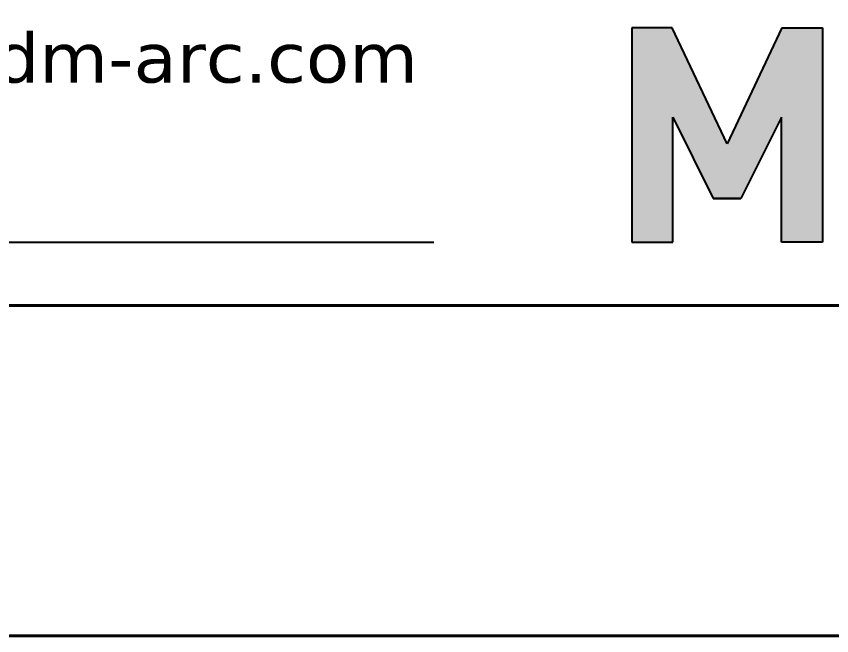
# Model space of a CAD drawing. Header units: inches. Extents: x 4017 to 5703, y -944 to 2840.
# Drawn here: x 5561.1 to 5636.8, y 1149.3 to 1206.8 of the extents above; entities that cross this region are included whole.
import ezdxf

# ---------------------------------------------------------------- set-up
doc = ezdxf.new("R2010")
doc.units = ezdxf.units.IN
doc.header["$MEASUREMENT"] = 0
doc.layers.add('A-dim-work', color=8, linetype='Continuous')
doc.layers.add('TEXT', color=14, linetype='Continuous')
doc.layers.add('A-VIEW-30', color=6, linetype='Continuous', lineweight=15)
doc.styles.add('Tahoma', font='tahoma.ttf')

# ---------------------------------------------------------------- blocks, each defined once
blk = doc.blocks.new('A$C70B91C7D')
at = {"layer": 'TEXT', "true_color": 0x311916}
blk.add_hatch(color=19, dxfattribs=at).paths.add_polyline_path([(5.0719, -1.5713), (4.9502, -1.5713), (4.9502, -2.2163), (5.0736, -2.2163), (5.0736, -1.8398), (5.1953, -2.085), (5.2787, -2.085), (5.4003, -1.8398), (5.4003, -2.2163), (5.5237, -2.2163), (5.5237, -1.5713), (5.4012, -1.5713), (5.237, -1.9201)])
at = {"layer": 'TEXT', "color": 19, "true_color": 0x311916}
for p, q in [((5.0719, -1.5713), (4.9502, -1.5713)), ((4.9502, -1.5713), (4.9502, -2.2163)), ((5.237, -1.9201), (5.0719, -1.5713)), ((5.4012, -1.5713), (5.237, -1.9201)), ((5.4021, -1.5713), (5.5237, -1.5713)), ((5.5237, -1.5713), (5.5237, -2.2163)), ((5.0736, -2.2163), (5.0736, -1.8398)), ((5.0736, -1.8398), (5.1953, -2.085)), ((5.4003, -1.8398), (5.2787, -2.085)), ((5.4003, -2.2163), (5.4003, -1.8398)), ((5.1953, -2.085), (5.2787, -2.085)), ((5.2787, -2.085), (5.1953, -2.085)), ((0, -2.2163), (4.3548, -2.2163)), ((4.9502, -2.2163), (5.0736, -2.2163)), ((5.5237, -2.2163), (5.4003, -2.2163))]:
    blk.add_line(p, q, dxfattribs=at)
at = {"layer": 'TEXT', "color": 19, "true_color": 0x311916, "style": 'Tahoma', "width": 1.2}
blk.add_text('www.bdm-arc.com', height=0.15, rotation=359.9999, dxfattribs=at).set_placement((2.3107, -1.7358))

msp = doc.modelspace()

# ---------------------------------------------------------------- linework, layer by layer
at = {"layer": 'A-dim-work', "color": 6, "lineweight": 40, "ltscale": 20}
msp.add_lwpolyline([(4016.52, 1149.281), (4016.52, 1961.781), (5702.9, 1961.781), (5702.9, 1149.281)], close=True, dxfattribs=at)
msp.add_lwpolyline([(5436.372, 1179.951), (5702.9, 1179.951)], dxfattribs=at)

# ---------------------------------------------------------------- block references
at = {"layer": 'A-VIEW-30', "lineweight": 40, "xscale": 30.87765168342476, "yscale": 30.87765168342476, "zscale": 30.87765168342476}
msp.add_blockref('A$C70B91C7D', (5465.341, 1254.247), dxfattribs=at)

doc.saveas('drawing.dxf')
